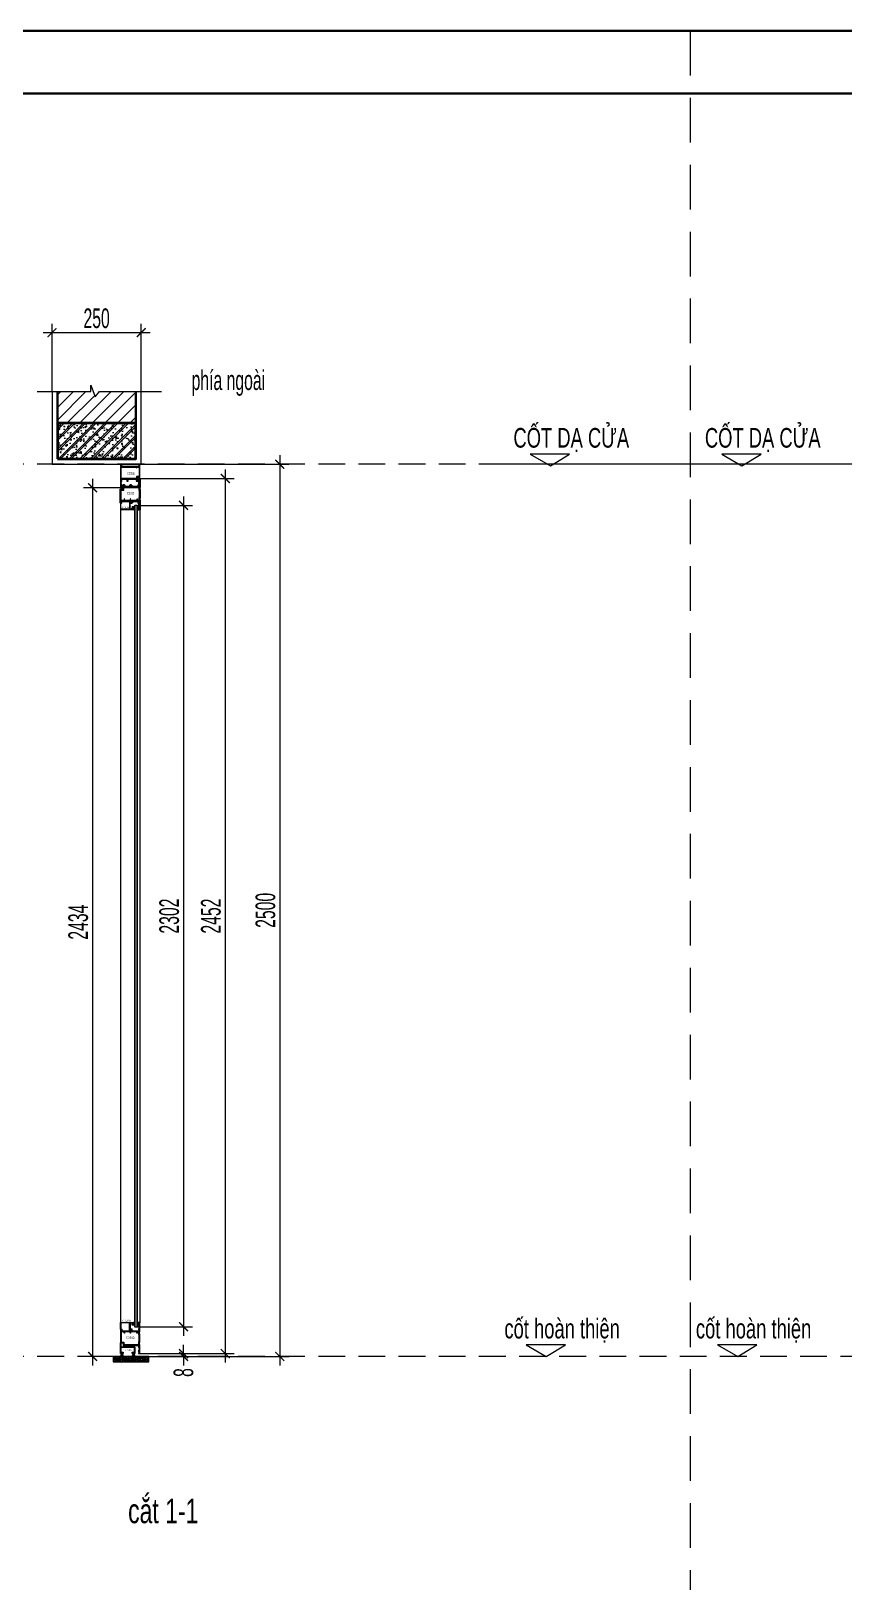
# Model space of a CAD drawing. Header units: millimetres. Extents: x 1336014 to 2939047, y -333549 to -60566.
# Drawn here: x 1417500 to 1419777, y -216459 to -212116 of the extents above; entities that cross this region are included whole.
import ezdxf

# ---------------------------------------------------------------- set-up
doc = ezdxf.new("R2010")
doc.units = ezdxf.units.MM
doc.header["$MEASUREMENT"] = 0
doc.linetypes.add('$1$HIDDEN', pattern=[0.375, 0.25, -0.125])
doc.linetypes.add('DASHDOT', pattern=[1, 0.5, -0.25, 0, -0.25])
for name, color, linetype, lineweight in [('.A-net Truc', 79, 'DASHDOT', 15), ('05.Text', 253, 'Continuous', 18), ('06.betong', 2, 'Continuous', 35), ('08.Dim', 156, 'Continuous', 15), ('09.Hatch', 250, 'Continuous', 5), ('10.Text', 254, 'Continuous', 18), ('11.Khung bo', 32, 'Continuous', 50), ('12.Khung', 36, 'Continuous', 25), ('AUDIT_I_160217234026-0', 7, 'Continuous', 5), ('KT KHUNG BAO', 96, 'Continuous', 9), ('Kí hiệu mã số', 241, 'Continuous', 9), ('kính', 54, 'Continuous', 9), ('nep', 9, 'Continuous', 15), ('Net Nhôm', 4, 'Continuous', 30), ('Nhôm', 4, 'Continuous', 20), ('Nẹp nhôm', 6, 'Continuous', 9), ('Ron', 15, 'Continuous', 9), ('silicon', 211, 'Continuous', 9), ('Tường gạch', 46, 'Continuous', 9), ('wall', 4, 'Continuous', 9), ('Đường gióng', 251, 'Continuous', 9)]:
    doc.layers.add(name, color=color, linetype=linetype, lineweight=lineweight)
doc.layers.add('Tpl_Bound', color=1, linetype='Continuous', plot=False)
doc.styles.add('(Mark cn big5)', font='', dxfattribs={"height": 9})
doc.styles.add('TEXT-DIM', font='', dxfattribs={"width": 0.8})
doc.styles.add('TT5_Text Dim', font='hoatbif.shx', dxfattribs={"width": 0.6})
doc.styles.get('(Mark cn big5)').set_extended_font_data('经典宋体繁')
doc.styles.get('TEXT-DIM').set_extended_font_data('VnTimes')
doc.dimstyles.new('TT5_Dim 1-25', dxfattribs={"dimscale": 25, "dimtxt": 2.2, "dimasz": 1, "dimexe": 1, "dimexo": 0, "dimgap": 0.5, "dimtad": 1, "dimdec": 0, "dimzin": 0, "dimdsep": 46, "dimtxsty": 'TT5_Text Dim', "dimblk": 'ARCHTICK', "dimcen": 0, "dimdle": 1, "dimclrd": 256, "dimclre": 256, "dimclrt": 1, "dimadec": 0, "dimazin": 0, "dimtfac": 0.015, "dimtdec": 0, "dimtix": 1, "dimtmove": 2, "dimatfit": 3, "dimldrblk": 'DOT', "dimfxl": 1, "dimtolj": 1, "dimtzin": 0, "dimlwd": -1, "dimlwe": -1, "dimarcsym": 1})

# ---------------------------------------------------------------- blocks, each defined once
blk = doc.blocks.new('100')
at = {"layer": '11.Khung bo', "const_width": 26.7}
blk.add_lwpolyline([(1860913, -945240), (1860913, -916940), (1896063, -916940), (1896063, -945240)], close=True, dxfattribs=at)
blk.add_lwpolyline([(1860913, -945240), (1860913, -916940), (1896063, -916940), (1896063, -945240)], close=True, dxfattribs=at)
blk.add_lwpolyline([(1860913, -945240), (1860913, -916940), (1896063, -916940), (1896063, -945240)], close=True, dxfattribs=at)
at = {"layer": '12.Khung'}
blk.add_lwpolyline([(1901579, -945940), (1901579, -916240), (1859580, -916240), (1859580, -945940)], close=True, dxfattribs=at)
blk.add_lwpolyline([(1901579, -945940), (1901579, -916240), (1859580, -916240), (1859580, -945940)], close=True, dxfattribs=at)
blk.add_lwpolyline([(1901579, -945940), (1901579, -916240), (1859580, -916240), (1859580, -945940)], close=True, dxfattribs=at)
blk = doc.blocks.new('ron kính cửa xếp trượt')
at = {"layer": 'Ron'}
for points in [[(2, 4.4), (2.1, 3.8, -0.481466), (1.6, 3.2), (-2.9, 3.2, 0.414214), (-3.4, 2.7), (-3.4, 2.4, 0.414214), (-3.2, 2.2), (-1.4, 2.2, -0.414214), (-1.2, 2), (-1.2, 1.2, -0.414214), (-1.4, 1), (-1.5, 1, 0.601413), (-1.7, 0.7), (-1.3, 0.1, 0.248897), (-1.1, 0), (1.1, 0, 0.248897), (1.3, 0.1), (1.7, 0.7, 0.601413), (1.5, 1), (1.4, 1, -0.414214), (1.2, 1.2), (1.2, 2, -0.414214), (1.4, 2.2), (3.4, 2.2, 0.527023), (3.6, 2.5), (3, 4.9, 0.31109), (1.7, 5.9), (-2.5, 6, 0.981926), (-2.6, 5), (1.5, 4.8, -0.335845)], [(-0.4, 2.1, 0.414213), (-0.6, 1.9), (-0.6, 1, 0.414214), (-0.4, 0.8), (0.4, 0.8, 0.414214), (0.6, 1), (0.6, 1.9, 0.414215), (0.4, 2.1)]]:
    blk.add_lwpolyline(points, format="xyb", close=True, dxfattribs=at)
blk = doc.blocks.new('_ARCHTICK')
at = {"const_width": 0.15}
blk.add_lwpolyline([(-0.5, -0.5), (0.5, 0.5)], dxfattribs=at)
blk = doc.blocks.new('*D1899')
at = {"layer": '08.Dim', "transparency": 16777216}
for p, q in [((1417802.3, -213329.3), (1418221.5, -213329.3)), ((1418196.5, -213304.3), (1418196.5, -215854.5)), ((1417818.5, -215829.5), (1418221.5, -215829.5))]:
    blk.add_line(p, q, dxfattribs=at)
at = {"layer": 'Defpoints', "color": 0, "transparency": 16777216}
for p in [(1417802.3, -213329.3), (1417818.5, -215829.5), (1418196.5, -215829.5)]:
    blk.add_point(p, dxfattribs=at)
at = {"layer": '08.Dim', "transparency": 16777216, "xscale": 25, "yscale": 25, "zscale": 25}
for p, rotation in [((1418196.5, -213329.3), 90), ((1418196.5, -215829.5), 270)]:
    blk.add_blockref('_ARCHTICK', p, dxfattribs=dict(at, rotation=rotation))
at = {"layer": '08.Dim', "color": 1, "transparency": 16777216, "insert": (1418156.5, -214579.4), "char_height": 55, "attachment_point": 5, "rotation": 90, "style": 'TT5_Text Dim'}
blk.add_mtext('\\A1;2500', dxfattribs=at)
blk = doc.blocks.new('_DOT')
blk.add_line((-0.5, 0), (-1, 0))
at = {"const_width": 0.5}
blk.add_lwpolyline([(-0.25, 0, 1), (0.25, 0, 1)], format="xyb", close=True, dxfattribs=at)
blk = doc.blocks.new('*D1912')
at = {"layer": '08.Dim', "transparency": 16777216}
for p, q in [((1417802.5, -213369.5), (1418068.8, -213369.5)), ((1418043.8, -213344.5), (1418043.8, -215846.5)), ((1417804.3, -215821.5), (1418068.8, -215821.5))]:
    blk.add_line(p, q, dxfattribs=at)
at = {"layer": 'Defpoints', "color": 0, "transparency": 16777216}
for p in [(1417802.5, -213369.5), (1417804.3, -215821.5), (1418043.8, -215821.5)]:
    blk.add_point(p, dxfattribs=at)
at = {"layer": '08.Dim', "transparency": 16777216, "xscale": 25, "yscale": 25, "zscale": 25}
for p, rotation in [((1418043.8, -213369.5), 90), ((1418043.8, -215821.5), 270)]:
    blk.add_blockref('_ARCHTICK', p, dxfattribs=dict(at, rotation=rotation))
at = {"layer": '08.Dim', "color": 1, "transparency": 16777216, "insert": (1418003.8, -214595.5), "char_height": 55, "attachment_point": 5, "rotation": 90, "style": 'TT5_Text Dim'}
blk.add_mtext('\\A1;2452', dxfattribs=at)
blk = doc.blocks.new('*D1900')
at = {"layer": '08.Dim', "transparency": 16777216}
for p, q in [((1417926.9, -215821.5), (1417926.9, -215796.5)), ((1417804.3, -215821.5), (1417951.9, -215821.5)), ((1417805.9, -215829.5), (1417951.9, -215829.5)), ((1417926.9, -215829.5), (1417926.9, -215821.5)), ((1417926.9, -215829.5), (1417926.9, -215854.5))]:
    blk.add_line(p, q, dxfattribs=at)
at = {"layer": 'Defpoints', "color": 0, "transparency": 16777216}
for p in [(1417804.3, -215821.5), (1417805.9, -215829.5), (1417926.9, -215821.5)]:
    blk.add_point(p, dxfattribs=at)
at = {"layer": '08.Dim', "transparency": 16777216, "xscale": 25, "yscale": 25, "zscale": 25}
for p, rotation in [((1417926.9, -215821.5), 270), ((1417926.9, -215829.5), 90)]:
    blk.add_blockref('_ARCHTICK', p, dxfattribs=dict(at, rotation=rotation))
at = {"layer": '08.Dim', "color": 1, "transparency": 16777216, "insert": (1417926.9, -215874.5), "char_height": 55, "attachment_point": 5, "rotation": 90, "style": 'TT5_Text Dim'}
blk.add_mtext('\\A1;8', dxfattribs=at)
blk = doc.blocks.new('*D1901')
at = {"layer": '08.Dim', "transparency": 16777216}
for p, q in [((1417926.9, -213419.7), (1417926.9, -215771.3)), ((1417797, -213444.7), (1417951.9, -213444.7)), ((1417797, -215746.3), (1417951.9, -215746.3))]:
    blk.add_line(p, q, dxfattribs=at)
at = {"layer": 'Defpoints', "color": 0, "transparency": 16777216}
for p in [(1417797, -213444.7), (1417797, -215746.3), (1417926.9, -215746.3)]:
    blk.add_point(p, dxfattribs=at)
at = {"layer": '08.Dim', "transparency": 16777216, "xscale": 25, "yscale": 25, "zscale": 25}
for p, rotation in [((1417926.9, -213444.7), 90), ((1417926.9, -215746.3), 270)]:
    blk.add_blockref('_ARCHTICK', p, dxfattribs=dict(at, rotation=rotation))
at = {"layer": '08.Dim', "color": 1, "transparency": 16777216, "insert": (1417886.9, -214595.5), "char_height": 55, "attachment_point": 5, "rotation": 90, "style": 'TT5_Text Dim'}
blk.add_mtext('\\A1;2302', dxfattribs=at)
blk = doc.blocks.new('*D1914')
at = {"layer": '08.Dim', "transparency": 16777216}
for p, q in [((1417672, -213370.5), (1417672, -215854.5)), ((1417752.2, -213395.5), (1417647, -213395.5)), ((1417748.3, -215829.5), (1417647, -215829.5))]:
    blk.add_line(p, q, dxfattribs=at)
at = {"layer": 'Defpoints', "color": 0, "transparency": 16777216}
for p in [(1417752.2, -213395.5), (1417672, -215829.5), (1417748.3, -215829.5)]:
    blk.add_point(p, dxfattribs=at)
at = {"layer": '08.Dim', "transparency": 16777216, "xscale": 25, "yscale": 25, "zscale": 25}
for p, rotation in [((1417672, -213395.5), 90), ((1417672, -215829.5), 270)]:
    blk.add_blockref('_ARCHTICK', p, dxfattribs=dict(at, rotation=rotation))
at = {"layer": '08.Dim', "color": 1, "transparency": 16777216, "insert": (1417632, -214612.5), "char_height": 55, "attachment_point": 5, "rotation": 90, "style": 'TT5_Text Dim'}
blk.add_mtext('\\A1;2434', dxfattribs=at)
blk = doc.blocks.new('Lông nheo')
at = {"layer": 'Ron'}
blk.add_lwpolyline([(-2.7, 0), (-2.7, -1.2), (2.7, -1.2), (2.7, 0)], close=True, dxfattribs=at)
for points in [[(-1.2, -1.2), (-3.4, -9.9)], [(-1, -1.2), (-2.9, -9.9)], [(-0.8, -1.2), (-2.3, -9.9)], [(-0.6, -1.2), (-1.7, -9.9)], [(-0.4, -1.2), (-1.1, -9.9)], [(-0.3, -1.2), (-0.6, -9.9)], [(-0.1, -1.2), (-0.3, -9.9)], [(0.1, -1.2), (0.3, -9.9)], [(0.3, -1.2), (0.6, -9.9)], [(0.4, -1.2), (1.1, -9.9)], [(0.6, -1.2), (1.7, -9.9)], [(0.8, -1.2), (2.3, -9.9)], [(1, -1.2), (2.9, -9.9)], [(1.2, -1.2), (3.4, -9.9)]]:
    blk.add_lwpolyline(points, dxfattribs=at)
blk = doc.blocks.new('*D1907')
at = {"layer": '08.Dim', "transparency": 16777216}
for p, q in [((1417558.4, -213125.7), (1417558.4, -212935.7)), ((1417808.4, -213125.7), (1417808.4, -212935.7)), ((1417533.4, -212960.7), (1417833.4, -212960.7))]:
    blk.add_line(p, q, dxfattribs=at)
at = {"layer": 'Defpoints', "color": 0, "transparency": 16777216}
for p in [(1417808.4, -212960.7), (1417558.4, -213125.7), (1417808.4, -213125.7)]:
    blk.add_point(p, dxfattribs=at)
at = {"layer": '08.Dim', "transparency": 16777216, "xscale": 25, "yscale": 25, "zscale": 25, "rotation": 180}
blk.add_blockref('_ARCHTICK', (1417558.4, -212960.7), dxfattribs=at)
at = {"layer": '08.Dim', "transparency": 16777216, "xscale": 25, "yscale": 25, "zscale": 25}
blk.add_blockref('_ARCHTICK', (1417808.4, -212960.7), dxfattribs=at)
at = {"layer": '08.Dim', "color": 1, "transparency": 16777216, "insert": (1417683.4, -212920.7), "char_height": 55, "attachment_point": 5, "style": 'TT5_Text Dim'}
blk.add_mtext('\\A1;250', dxfattribs=at)

msp = doc.modelspace()

# ---------------------------------------------------------------- hatches: boundary and pattern name
at = {"layer": '09.Hatch', "ltscale": 0.5}
h = msp.add_hatch(dxfattribs=at)
h.set_pattern_fill('ANSI31', color=256, scale=200, angle=90, style=0)
h.set_pattern_definition([(225, (1418373.12, -207562.403), (-17.67767, 17.67767), [])])
h.paths.add_polyline_path([(1417573.4, -213214.5), (1417573.4, -213125.7), (1417667, -213125.7), (1417667, -213107.9), (1417679.3, -213140.1), (1417691.2, -213125.7), (1417793.4, -213125.7), (1417793.4, -213214.5)])
at = {"layer": '09.Hatch'}
h = msp.add_hatch(dxfattribs=at)
h.set_pattern_fill('BTONG1', color=256, scale=5, double=1, pattern_type=2)
h.set_pattern_definition([(50, (1206949.706, -98994.46), (35.863009, -3.1376067), [3.75, -41.25]), (355, (1206949.706, -98994.46), (-6.9375667, 37.6096067), [3, -33]), (100.4514, (1206952.694, -98994.72), (28.925469, 34.471977), [3.1870095, -35.0571056]), (46.1842, (1206949.706, -98984.46), (53.3620524, -8.275951), [5.625, -61.875]), (96.6356, (1206954.153, -98985.15), (46.733135, 48.705894), [4.780514, -52.58565]), (351.1842, (1206949.706, -98984.46), (46.733097, 48.70593), [4.5, -49.5]), (21, (1206954.706, -98986.96), (29.8453526, -20.1309445), [3.75, -41.25]), (326, (1206954.706, -98986.96), (12.1657666, 36.257502), [3, -33]), (71.4514, (1206957.193, -98988.637), (42.0111314, 16.126525), [3.1870095, -35.0571056]), (37.5, (1206949.706, -98994.46), (0.6079928, 16.6446927), [0, -32.6, 0, -33.5, 0, -33.125]), (7.5, (1206949.706, -98994.46), (13.1534769, 19.7205856), [0, -19.1, 0, -31.85, 0, -12.625]), (327.5, (1206938.556, -98994.46), (26.6911218, -1.1277436), [0, -12.5, 0, -39, 0, -51.75]), (317.5, (1206933.556, -98994.46), (29.1593085, 5.0052491), [0, -16.25, 0, -25.9, 0, -36.75]), (45, (1206949.706, -98994.46), (-15.0260191, 15.0260191), []), (45, (1206949.706, -98988.334), (-15.0260191, 15.0260191), [])])
h.paths.add_polyline_path([(1417573.4, -213314.5), (1417793.4, -213314.5), (1417793.4, -213214.5), (1417573.4, -213214.5)])
at = {"layer": 'KT KHUNG BAO'}
h = msp.add_hatch(color=256, dxfattribs=at)
h.paths.add_polyline_path([(1417798, -213458.9, -0.215177), (1417802, -213456.5), (1417800.8, -213456.5, -0.414214), (1417800.3, -213456), (1417800.3, -213454.6, -0.339454), (1417800.7, -213454.1), (1417801, -213454, -0.493145), (1417801.3, -213454.2), (1417801.3, -213454.8, 0.414214), (1417801.8, -213455.3), (1417803.1, -213455.3, 0.414214), (1417803.6, -213454.8), (1417803.6, -213450.2, 0.414214), (1417803.1, -213449.7), (1417801.8, -213449.7, 0.414214), (1417801.3, -213450.2), (1417801.3, -213450.8, -0.493145), (1417801, -213451), (1417800.7, -213450.9, -0.339454), (1417800.3, -213450.4), (1417800.3, -213449.7, 0.47145), (1417798, -213448.5)])
h.paths.add_polyline_path([(1417786.9, -213451.1), (1417786.5, -213451.2, -0.493145), (1417786.3, -213451), (1417786.3, -213450.4, 0.414214), (1417785.8, -213449.9), (1417784.5, -213449.9, 0.414214), (1417784, -213450.4), (1417784, -213455, 0.414214), (1417784.5, -213455.5), (1417785.8, -213455.5, 0.414214), (1417786.3, -213455), (1417786.3, -213454.4, -0.493145), (1417786.5, -213454.2), (1417786.9, -213454.3, -0.339454), (1417787.3, -213454.8), (1417787.3, -213456, -0.414214), (1417786.8, -213456.5), (1417785.6, -213456.5, -0.215219), (1417789.6, -213458.9), (1417789.6, -213448.5, 0.47145), (1417787.3, -213449.7), (1417787.3, -213450.6, -0.339454)])
h = msp.add_hatch(color=256, dxfattribs=at)
h.paths.add_polyline_path([(1417786.9, -215736.7), (1417786.5, -215736.8, -0.493145), (1417786.3, -215736.6), (1417786.3, -215736, 0.414214), (1417785.8, -215735.5), (1417784.5, -215735.5, 0.414214), (1417784, -215736), (1417784, -215740.6, 0.414214), (1417784.5, -215741.1), (1417785.8, -215741.1, 0.414214), (1417786.3, -215740.6), (1417786.3, -215740, -0.493145), (1417786.5, -215739.8), (1417786.9, -215739.9, -0.339454), (1417787.3, -215740.4), (1417787.3, -215741.3, 0.471551), (1417789.6, -215742.5), (1417789.6, -215732.1, -0.21526), (1417785.6, -215734.5), (1417786.8, -215734.5, -0.414214), (1417787.3, -215735), (1417787.3, -215736.2, -0.339454)])
h.paths.add_polyline_path([(1417800.3, -215736.4), (1417800.3, -215735, -0.414214), (1417800.8, -215734.5), (1417802, -215734.5, -0.215136), (1417798, -215732.1), (1417798, -215742.5, 0.471349), (1417800.3, -215741.3), (1417800.3, -215740.6, -0.339454), (1417800.7, -215740.1), (1417801, -215740, -0.493145), (1417801.3, -215740.2), (1417801.3, -215740.8, 0.414214), (1417801.8, -215741.3), (1417803.1, -215741.3, 0.414214), (1417803.6, -215740.8), (1417803.6, -215736.2, 0.414214), (1417803.1, -215735.7), (1417801.8, -215735.7, 0.414214), (1417801.3, -215736.2), (1417801.3, -215736.8, -0.493145), (1417801, -215737), (1417800.7, -215736.9, -0.339454)])
at = {"layer": 'Tường gạch'}
h = msp.add_hatch(dxfattribs=at)
h.set_pattern_fill('ANSI31', color=256, scale=33, style=0)
h.set_pattern_definition([(45, (1411411.029, -225318.841), (-2.9168155, 2.9168155), [])])
h.paths.add_polyline_path([(1417767.2, -215829.5), (1417730, -215829.5), (1417730, -215844.5), (1417829.2, -215844.5), (1417829.2, -215829.5)])
h = msp.add_hatch(dxfattribs=at)
h.set_pattern_fill('AR-CONC', color=256, style=0)
h.set_pattern_definition([(50, (1411411.029, -225318.841), (7.1726018, -0.6275213), [0.75, -8.25]), (355, (1411411.029, -225318.841), (-1.3875133, 7.5219213), [0.6, -6.6]), (100.4514, (1411411.6266, -225318.893), (5.785094, 6.8943954), [0.637402, -7.011421]), (46.1842, (1411411.029, -225316.841), (10.6724105, -1.65519), [1.125, -12.375]), (96.6356, (1411411.918, -225316.979), (9.346627, 9.741179), [0.956103, -10.51713]), (351.1842, (1411411.029, -225316.841), (9.346619, 9.741186), [0.9, -9.9]), (21, (1411412.029, -225317.341), (5.9690705, -4.026189), [0.75, -8.25]), (326, (1411412.029, -225317.341), (2.4331533, 7.2515005), [0.6, -6.6]), (71.4514, (1411412.526, -225317.6764), (8.4022263, 3.225305), [0.637402, -7.011421]), (37.5, (1411411.029, -225318.841), (0.12159855, 3.32893854), [0, -6.52, 0, -6.7, 0, -6.625]), (7.5, (1411411.029, -225318.841), (2.6306954, 3.9441171), [0, -3.82, 0, -6.37, 0, -2.525]), (327.5, (1411408.799, -225318.841), (5.33822436, -0.2255487), [0, -2.5, 0, -7.8, 0, -10.35]), (317.5, (1411407.799, -225318.841), (5.8318617, 1.0010498), [0, -3.25, 0, -5.18, 0, -7.35])])
h.paths.add_polyline_path([(1417767.2, -215829.5), (1417730, -215829.5), (1417730, -215844.5), (1417829.2, -215844.5), (1417829.2, -215829.5)])

# ---------------------------------------------------------------- linework, layer by layer
at = {"layer": '.A-net Truc', "linetype": '$1$HIDDEN', "ltscale": 300}
for p, q in [((1423217.1, -213329.5), (1414538.5, -213329.5)), ((1423611.7, -213329.5), (1418766.8, -213329.5)), ((1423217.1, -215829.5), (1414538.5, -215829.5))]:
    msp.add_line(p, q, dxfattribs=at)
at = {"layer": '05.Text', "color": 6, "linetype": '$1$HIDDEN', "ltscale": 500}
msp.add_lwpolyline([(1419346.3, -212115.5), (1419346.3, -219365.4)], dxfattribs=at)
at = {"layer": '05.Text'}
for points in [[(1418954.6, -213333.5), (1419008.4, -213301), (1418898.3, -213301)], [(1419491, -213333.5), (1419544.8, -213301), (1419434.7, -213301)]]:
    msp.add_lwpolyline(points, close=True, dxfattribs=at)
at = {"layer": '06.betong'}
msp.add_lwpolyline([(1417573.4, -213314.5), (1417793.4, -213314.5), (1417793.4, -213214.5), (1417573.4, -213214.5)], close=True, dxfattribs=at)
at = {"layer": 'AUDIT_I_160217234026-0'}
for points in [[(1418943.1, -215829.5), (1418996.9, -215797), (1418886.8, -215797)], [(1419479.5, -215829.5), (1419533.3, -215797), (1419423.2, -215797)]]:
    msp.add_lwpolyline(points, close=True, dxfattribs=at)
at = {"layer": 'kính'}
for points in [[(1417798, -213465.9), (1417798, -213445.7), (1417797, -213444.7), (1417790.6, -213444.7), (1417789.6, -213445.7), (1417789.6, -213465.9), (1417789.6, -215745.3), (1417790.6, -215746.3), (1417797, -215746.3), (1417798, -215745.3)], [(1417790.6, -213444.7), (1417790.6, -215746.3), (1417797, -215746.3), (1417797, -213444.7)]]:
    msp.add_lwpolyline(points, close=True, dxfattribs=at)
at = {"layer": 'nep', "ltscale": 0.5}
msp.add_lwpolyline([(1417517, -213125.7), (1417667, -213125.7), (1417667, -213107.9), (1417679.3, -213140.1), (1417691.2, -213125.7), (1417865.3, -213125.7)], dxfattribs=at)
at = {"layer": 'nep'}
msp.add_lwpolyline([(1417558.4, -213125.7), (1417558.4, -213329.5), (1417808.4, -213329.5), (1417808.4, -213125.7)], dxfattribs=at)
at = {"layer": 'Net Nhôm'}
msp.add_lwpolyline([(1417800.3, -213456), (1417800.3, -213454.6, -0.339454), (1417800.7, -213454.1), (1417801, -213454, -0.493145), (1417801.3, -213454.2), (1417801.3, -213454.8, 0.414214), (1417801.8, -213455.3), (1417803.1, -213455.3, 0.414214), (1417803.6, -213454.8), (1417803.6, -213450.2, 0.414214), (1417803.1, -213449.7), (1417801.8, -213449.7, 0.414214), (1417801.3, -213450.2), (1417801.3, -213450.8, -0.493145), (1417801, -213451), (1417800.7, -213450.9, -0.339454), (1417800.3, -213450.4), (1417800.3, -213449, -0.414214), (1417800.8, -213448.5), (1417800.8, -213447.5, -0.414214), (1417801.3, -213447), (1417801.3, -213447, -0.414214), (1417801.8, -213447.5), (1417801.8, -213448, 0.414214), (1417802.3, -213448.5), (1417802.5, -213448.5, 0.414214), (1417803, -213448), (1417803, -213438, 0.414214), (1417802.5, -213437.5), (1417802.3, -213437.5, 0.414214), (1417801.8, -213438), (1417801.8, -213438.5, -0.414214), (1417801.3, -213439), (1417801.3, -213439, -0.414214), (1417800.8, -213438.5), (1417800.8, -213436.8, -0.414214), (1417801.3, -213436.3), (1417802.5, -213436.3, 0.414214), (1417803, -213435.8), (1417803, -213433.2, 0.414214), (1417802.5, -213432.7), (1417783.4, -213432.7, 0.414214), (1417782.9, -213433.2), (1417782.9, -213437.2, -0.414214), (1417782.4, -213437.7), (1417779.6, -213437.7, -0.339454), (1417779.1, -213437.3), (1417778.9, -213436.7, -0.493145), (1417779.4, -213436), (1417781, -213436, 0.414214), (1417781.5, -213435.5), (1417781.5, -213433.2, 0.414214), (1417781, -213432.7), (1417751.9, -213432.7, 0.414214), (1417751.4, -213433.2), (1417751.4, -213436.2, 0.414214), (1417751.9, -213436.7), (1417752.3, -213436.7, -0.493145), (1417752.6, -213437.1), (1417752.5, -213437.3, -0.339454), (1417752, -213437.7), (1417750.3, -213437.7, -0.414214), (1417750, -213437.4), (1417750, -213400, -0.414214), (1417750.5, -213399.5, -0.414214), (1417751, -213400), (1417757.5, -213400, 0.414214), (1417758, -213399.5), (1417758, -213388.7, -0.414214), (1417758.5, -213388.2), (1417761.4, -213388.2, -0.414214), (1417761.9, -213388.7), (1417761.9, -213389.2, -0.414214), (1417761.4, -213389.7), (1417759.9, -213389.7, 0.414214), (1417759.4, -213390.2), (1417759.4, -213392.2, 0.414214), (1417759.9, -213392.7), (1417778.9, -213392.7, 0.414214), (1417779.4, -213392.2), (1417779.4, -213390.2, 0.414214), (1417778.9, -213389.7), (1417777.4, -213389.7, -0.414214), (1417776.9, -213389.2), (1417776.9, -213388.7, -0.414214), (1417777.4, -213388.2), (1417780.3, -213388.2, -0.414214), (1417780.8, -213388.7), (1417780.8, -213392.2, 0.414214), (1417781.3, -213392.7), (1417802.5, -213392.7, 0.414214), (1417803, -213392.2), (1417803, -213390.2, 0.414214), (1417802.5, -213389.7), (1417801.3, -213389.7, -0.414214), (1417800.8, -213389.2), (1417800.8, -213387.5, -0.414214), (1417801.3, -213387), (1417801.3, -213387, -0.414214), (1417801.8, -213387.5), (1417801.8, -213388, 0.414214), (1417802.3, -213388.5), (1417802.5, -213388.5, 0.414214), (1417803, -213388), (1417803, -213378, 0.414214), (1417802.5, -213377.5), (1417802.3, -213377.5, 0.414214), (1417801.8, -213378), (1417801.8, -213378.5, -0.414214), (1417801.3, -213379), (1417801.3, -213379, -0.414214), (1417800.8, -213378.5), (1417800.8, -213377.5, -0.414214), (1417800.3, -213377), (1417800.3, -213375.6, -0.339454), (1417800.7, -213375.1), (1417801, -213375, -0.493145), (1417801.3, -213375.2), (1417801.3, -213375.8, 0.414214), (1417801.8, -213376.3), (1417803.1, -213376.3, 0.414214), (1417803.6, -213375.8), (1417803.6, -213371.2, 0.414214), (1417803.1, -213370.7), (1417801.8, -213370.7, 0.414214), (1417801.3, -213371.2), (1417801.3, -213371.8, -0.493145), (1417801, -213372), (1417800.7, -213371.9, -0.339454), (1417800.3, -213371.4), (1417800.3, -213370, -0.414214), (1417800.8, -213369.5), (1417804.3, -213369.5, -0.414214), (1417804.8, -213370), (1417804.8, -213394.2, -0.414214), (1417804.3, -213394.7), (1417803.8, -213394.7, 0.414214), (1417803.3, -213395.2), (1417803.3, -213400.2, 0.414214), (1417803.8, -213400.7), (1417804.3, -213400.7, -0.414214), (1417804.8, -213401.2), (1417804.8, -213424.2, -0.414214), (1417804.3, -213424.7), (1417803.8, -213424.7, 0.414214), (1417803.3, -213425.2), (1417803.3, -213430.2, 0.414214), (1417803.8, -213430.7), (1417804.3, -213430.7, -0.414214), (1417804.8, -213431.2), (1417804.8, -213456.2, -0.414214), (1417804.5, -213456.5), (1417800.8, -213456.5, -0.414214)], format="xyb", close=True, dxfattribs=at)
at = {"layer": 'Nhôm'}
for points in [[(1417768.3, -213376.7), (1417771, -213376.7, 0.339454), (1417771.5, -213376.3), (1417771.7, -213375.7, 0.493145), (1417771.2, -213375), (1417769.7, -213375, -0.414214), (1417769.2, -213374.5), (1417769.2, -213372.2, -0.414214), (1417769.7, -213371.7), (1417794.9, -213371.7, -0.414214), (1417795.4, -213372.2), (1417795.4, -213374.8, -0.414214), (1417794.9, -213375.3), (1417794.5, -213375.3, 0.493145), (1417794.2, -213375.7), (1417794.4, -213376.3, 0.339454), (1417794.9, -213376.7), (1417796.3, -213376.7, 0.414214), (1417796.8, -213376.2), (1417796.8, -213366, -0.414214), (1417797.3, -213365.5), (1417804.3, -213365.5, 0.414214), (1417804.8, -213365), (1417804.8, -213330, 0.414214), (1417804.3, -213329.5), (1417800.3, -213329.5, 0.57735), (1417799.9, -213330.2), (1417800.1, -213330.6, 0.267949), (1417800.5, -213330.9), (1417802.7, -213330.9, -0.414214), (1417803.2, -213331.4), (1417803.2, -213335.2, -0.414214), (1417802.7, -213335.7), (1417752.1, -213335.7, -0.414214), (1417751.6, -213335.2), (1417751.6, -213331.4, -0.414214), (1417752.1, -213330.9), (1417754.3, -213330.9, 0.267949), (1417754.7, -213330.6), (1417754.9, -213330.2, 0.57735), (1417754.5, -213329.5), (1417750.5, -213329.5, 0.414214), (1417750, -213330), (1417750, -213395, 0.414214), (1417750.5, -213395.5), (1417754, -213395.5, 0.414214), (1417754.5, -213395), (1417754.5, -213393.6, 0.339454), (1417754.1, -213393.1), (1417753.7, -213393, 0.493145), (1417753.5, -213393.2), (1417753.5, -213393.8, -0.414214), (1417753, -213394.3), (1417751.7, -213394.3, -0.414214), (1417751.2, -213393.8), (1417751.2, -213389.2, -0.414214), (1417751.7, -213388.7), (1417753, -213388.7, -0.414214), (1417753.5, -213389.2), (1417753.5, -213389.8, 0.493145), (1417753.7, -213390), (1417754.1, -213389.9, 0.339454), (1417754.5, -213389.4), (1417754.5, -213387.9, 0.414214), (1417754.1, -213387.5), (1417754, -213387.5), (1417754, -213386.5, 0.414214), (1417753.5, -213386), (1417753.5, -213386, 0.414214), (1417753, -213386.5), (1417753, -213387, -0.414214), (1417752.5, -213387.5), (1417752.3, -213387.5, -0.414214), (1417751.8, -213387), (1417751.8, -213377, -0.414214), (1417752.3, -213376.5), (1417752.5, -213376.5, -0.414214), (1417753, -213377), (1417753, -213377.5, 0.414214), (1417753.5, -213378), (1417753.5, -213378, 0.414214), (1417754, -213377.5), (1417754, -213375.8, 0.414214), (1417753.5, -213375.3), (1417752.5, -213375.3, -0.414214), (1417752, -213374.8), (1417752, -213372.2, -0.414214), (1417752.5, -213371.7), (1417767.3, -213371.7, -0.414214), (1417767.8, -213372.2), (1417767.8, -213376.2, 0.414214)], [(1417752, -213369.2), (1417752, -213338.2, -0.414214), (1417752.5, -213337.7), (1417794.3, -213337.7, -0.414214), (1417794.8, -213338.2), (1417794.8, -213339.2, 0.414214), (1417795.3, -213339.7), (1417795.8, -213339.7, 0.414214), (1417796.3, -213339.2), (1417796.3, -213338.2, -0.414214), (1417796.8, -213337.7), (1417802.3, -213337.7, -0.414214), (1417802.8, -213338.2), (1417802.8, -213363, -0.414214), (1417802.3, -213363.5), (1417795.3, -213363.5, 0.414214), (1417794.8, -213364), (1417794.8, -213369.2, -0.414214), (1417794.3, -213369.7), (1417752.5, -213369.7, -0.414214)], [(1417801.3, -213402.3, 0.414214), (1417801.8, -213402.8), (1417802.3, -213402.8, -0.414214), (1417802.8, -213403.3), (1417802.8, -213422.3, -0.414214), (1417802.3, -213422.8), (1417801.8, -213422.8, 0.414214), (1417801.3, -213423.3), (1417801.3, -213430.3, -0.414214), (1417800.8, -213430.8), (1417798.4, -213430.8, -0.414214), (1417797.9, -213430.3), (1417797.9, -213427.3, 0.414214), (1417797.4, -213426.8), (1417796.9, -213426.8, 0.414214), (1417796.4, -213427.3), (1417796.4, -213430.3, -0.414214), (1417795.9, -213430.8), (1417778.9, -213430.8, -0.414214), (1417778.4, -213430.3), (1417778.4, -213427.3, 0.414214), (1417777.9, -213426.8), (1417777.4, -213426.8, 0.414214), (1417776.9, -213427.3), (1417776.9, -213430.3, -0.414214), (1417776.4, -213430.8), (1417762.4, -213430.8, -0.414214), (1417761.9, -213430.3), (1417761.9, -213427.3, 0.414214), (1417761.4, -213426.8), (1417760.9, -213426.8, 0.414214), (1417760.4, -213427.3), (1417760.4, -213430.3, -0.414214), (1417759.9, -213430.8), (1417752.5, -213430.8, -0.414214), (1417752, -213430.3), (1417752, -213402.6, -0.414214), (1417752.5, -213402.1), (1417758.5, -213402.1, 0.414214), (1417760, -213400.6), (1417760, -213395.3, -0.414214), (1417760.5, -213394.8), (1417800.8, -213394.8, -0.414214), (1417801.3, -213395.3)], [(1417800.3, -215735), (1417800.3, -215736.4, 0.339454), (1417800.7, -215736.9), (1417801, -215737, 0.493145), (1417801.3, -215736.8), (1417801.3, -215736.2, -0.414214), (1417801.8, -215735.7), (1417803.1, -215735.7, -0.414214), (1417803.6, -215736.2), (1417803.6, -215740.8, -0.414214), (1417803.1, -215741.3), (1417801.8, -215741.3, -0.414214), (1417801.3, -215740.8), (1417801.3, -215740.2, 0.493145), (1417801, -215740), (1417800.7, -215740.1, 0.339454), (1417800.3, -215740.6), (1417800.3, -215742, 0.414214), (1417800.8, -215742.5), (1417800.8, -215743.5, 0.414214), (1417801.3, -215744), (1417801.3, -215744, 0.414214), (1417801.8, -215743.5), (1417801.8, -215743, -0.414214), (1417802.3, -215742.5), (1417802.5, -215742.5, -0.414214), (1417803, -215743), (1417803, -215753, -0.414214), (1417802.5, -215753.5), (1417802.3, -215753.5, -0.414214), (1417801.8, -215753), (1417801.8, -215752.5, 0.414214), (1417801.3, -215752), (1417801.3, -215752, 0.414214), (1417800.8, -215752.5), (1417800.8, -215754.2, 0.414214), (1417801.3, -215754.7), (1417802.5, -215754.7, -0.414214), (1417803, -215755.2), (1417803, -215757.8, -0.414214), (1417802.5, -215758.3), (1417783.4, -215758.3, -0.414214), (1417782.9, -215757.8), (1417782.9, -215753.8, 0.414214), (1417782.4, -215753.3), (1417779.6, -215753.3, 0.339454), (1417779.1, -215753.7), (1417778.9, -215754.3, 0.493145), (1417779.4, -215755), (1417781, -215755, -0.414214), (1417781.5, -215755.5), (1417781.5, -215757.8, -0.414214), (1417781, -215758.3), (1417751.9, -215758.3, -0.414214), (1417751.4, -215757.8), (1417751.4, -215754.8, -0.414214), (1417751.9, -215754.3), (1417752.3, -215754.3, 0.493145), (1417752.6, -215753.9), (1417752.5, -215753.7, 0.339454), (1417752, -215753.3), (1417750.3, -215753.3, 0.414214), (1417750, -215753.6), (1417750, -215791, 0.414214), (1417750.5, -215791.5, 0.414214), (1417751, -215791), (1417757.5, -215791, -0.414214), (1417758, -215791.5), (1417758, -215802.3, 0.414214), (1417758.5, -215802.8), (1417761.4, -215802.8, 0.414214), (1417761.9, -215802.3), (1417761.9, -215801.8, 0.414214), (1417761.4, -215801.3), (1417759.9, -215801.3, -0.414214), (1417759.4, -215800.8), (1417759.4, -215798.8, -0.414214), (1417759.9, -215798.3), (1417778.9, -215798.3, -0.414214), (1417779.4, -215798.8), (1417779.4, -215800.8, -0.414214), (1417778.9, -215801.3), (1417777.4, -215801.3, 0.414214), (1417776.9, -215801.8), (1417776.9, -215802.3, 0.414214), (1417777.4, -215802.8), (1417780.3, -215802.8, 0.414214), (1417780.8, -215802.3), (1417780.8, -215798.8, -0.414214), (1417781.3, -215798.3), (1417802.5, -215798.3, -0.414214), (1417803, -215798.8), (1417803, -215800.8, -0.414214), (1417802.5, -215801.3), (1417801.3, -215801.3, 0.414214), (1417800.8, -215801.8), (1417800.8, -215803.5, 0.414214), (1417801.3, -215804), (1417801.3, -215804, 0.414214), (1417801.8, -215803.5), (1417801.8, -215803, -0.414214), (1417802.3, -215802.5), (1417802.5, -215802.5, -0.414214), (1417803, -215803), (1417803, -215813, -0.414214), (1417802.5, -215813.5), (1417802.3, -215813.5, -0.414214), (1417801.8, -215813), (1417801.8, -215812.5, 0.414214), (1417801.3, -215812), (1417801.3, -215812, 0.414214), (1417800.8, -215812.5), (1417800.8, -215813.5, 0.414214), (1417800.3, -215814), (1417800.3, -215815.4, 0.339454), (1417800.7, -215815.9), (1417801, -215816, 0.493145), (1417801.3, -215815.8), (1417801.3, -215815.2, -0.414214), (1417801.8, -215814.7), (1417803.1, -215814.7, -0.414214), (1417803.6, -215815.2), (1417803.6, -215819.8, -0.414214), (1417803.1, -215820.3), (1417801.8, -215820.3, -0.414214), (1417801.3, -215819.8), (1417801.3, -215819.2, 0.493145), (1417801, -215819), (1417800.7, -215819.1, 0.339454), (1417800.3, -215819.6), (1417800.3, -215821, 0.414214), (1417800.8, -215821.5), (1417804.3, -215821.5, 0.414214), (1417804.8, -215821), (1417804.8, -215796.8, 0.414214), (1417804.3, -215796.3), (1417803.8, -215796.3, -0.414214), (1417803.3, -215795.8), (1417803.3, -215790.8, -0.414214), (1417803.8, -215790.3), (1417804.3, -215790.3, 0.414214), (1417804.8, -215789.8), (1417804.8, -215766.8, 0.414214), (1417804.3, -215766.3), (1417803.8, -215766.3, -0.414214), (1417803.3, -215765.8), (1417803.3, -215760.8, -0.414214), (1417803.8, -215760.3), (1417804.3, -215760.3, 0.414214), (1417804.8, -215759.8), (1417804.8, -215734.8, 0.414214), (1417804.5, -215734.5), (1417800.8, -215734.5, 0.414214)], [(1417801.3, -215788.8, -0.414214), (1417801.8, -215788.3), (1417802.3, -215788.3, 0.414214), (1417802.8, -215787.8), (1417802.8, -215768.8, 0.414214), (1417802.3, -215768.3), (1417801.8, -215768.3, -0.414214), (1417801.3, -215767.8), (1417801.3, -215760.8, 0.414214), (1417800.8, -215760.3), (1417798.4, -215760.3, 0.414214), (1417797.9, -215760.8), (1417797.9, -215763.8, -0.414214), (1417797.4, -215764.3), (1417796.9, -215764.3, -0.414214), (1417796.4, -215763.8), (1417796.4, -215760.8, 0.414214), (1417795.9, -215760.3), (1417778.9, -215760.3, 0.414214), (1417778.4, -215760.8), (1417778.4, -215763.8, -0.414214), (1417777.9, -215764.3), (1417777.4, -215764.3, -0.414214), (1417776.9, -215763.8), (1417776.9, -215760.8, 0.414214), (1417776.4, -215760.3), (1417762.4, -215760.3, 0.414214), (1417761.9, -215760.8), (1417761.9, -215763.8, -0.414214), (1417761.4, -215764.3), (1417760.9, -215764.3, -0.414214), (1417760.4, -215763.8), (1417760.4, -215760.8, 0.414214), (1417759.9, -215760.3), (1417752.5, -215760.3, 0.414214), (1417752, -215760.8), (1417752, -215788.5, 0.414214), (1417752.5, -215789), (1417758.5, -215789, -0.414214), (1417760, -215790.5), (1417760, -215795.8, 0.414214), (1417760.5, -215796.3), (1417800.8, -215796.3, 0.414214), (1417801.3, -215795.8)]]:
    msp.add_lwpolyline(points, format="xyb", close=True, dxfattribs=at)
at = {"layer": 'Nhôm', "color": 6}
for points in [[(1417751, -213439.2, -0.414214), (1417751.5, -213438.7), (1417752.2, -213438.7, 0.414214), (1417753.7, -213437.2), (1417753.7, -213434.8, 0.668179), (1417753.2, -213434.6), (1417752.4, -213435.3, 0.339454), (1417752.4, -213435.9), (1417752.7, -213436.5, -0.131652), (1417752.7, -213436.6), (1417752.7, -213437.2, -0.414214), (1417752.2, -213437.7), (1417750.5, -213437.7, 0.414214), (1417750, -213438.2), (1417750, -213456.2, 0.414214), (1417750.3, -213456.5), (1417786.8, -213456.5, 0.414214), (1417787.3, -213456), (1417787.3, -213454.8, 0.339454), (1417786.9, -213454.3), (1417786.5, -213454.2, 0.493145), (1417786.3, -213454.4), (1417786.3, -213455, -0.414214), (1417785.8, -213455.5), (1417784.5, -213455.5, -0.414214), (1417784, -213455), (1417784, -213450.4, -0.414214), (1417784.5, -213449.9), (1417785.8, -213449.9, -0.414214), (1417786.3, -213450.4), (1417786.3, -213451, 0.493145), (1417786.5, -213451.2), (1417786.9, -213451.1, 0.339454), (1417787.3, -213450.6), (1417787.3, -213449.4, 0.414214), (1417786.8, -213448.9), (1417784, -213448.9, 0.414214), (1417783, -213449.9), (1417783, -213455, -0.414214), (1417782.5, -213455.5), (1417777.4, -213455.5, -0.414214), (1417776.9, -213455), (1417776.9, -213435, -0.57735), (1417778.4, -213434.1), (1417779.9, -213435, -0.213422), (1417780.1, -213435.3, 0.40704), (1417780.9, -213435.8, 0.697588), (1417781.1, -213434.5), (1417778.9, -213433.3, 0.57735), (1417775.9, -213435), (1417775.9, -213455, -0.414214), (1417775.4, -213455.5), (1417751.5, -213455.5, -0.414214), (1417751, -213455)], [(1417751, -215751.8, 0.414214), (1417751.5, -215752.3), (1417752.2, -215752.3, -0.414214), (1417753.7, -215753.8), (1417753.7, -215756.2, -0.668179), (1417753.2, -215756.4), (1417752.4, -215755.7, -0.339454), (1417752.4, -215755.1), (1417752.7, -215754.5, 0.131652), (1417752.7, -215754.4), (1417752.7, -215753.8, 0.414214), (1417752.2, -215753.3), (1417750.5, -215753.3, -0.414214), (1417750, -215752.8), (1417750, -215734.8, -0.414214), (1417750.3, -215734.5), (1417786.8, -215734.5, -0.414214), (1417787.3, -215735), (1417787.3, -215736.2, -0.339454), (1417786.9, -215736.7), (1417786.5, -215736.8, -0.493145), (1417786.3, -215736.6), (1417786.3, -215736, 0.414214), (1417785.8, -215735.5), (1417784.5, -215735.5, 0.414214), (1417784, -215736), (1417784, -215740.6, 0.414214), (1417784.5, -215741.1), (1417785.8, -215741.1, 0.414214), (1417786.3, -215740.6), (1417786.3, -215740, -0.493145), (1417786.5, -215739.8), (1417786.9, -215739.9, -0.339454), (1417787.3, -215740.4), (1417787.3, -215741.6, -0.414214), (1417786.8, -215742.1), (1417784, -215742.1, -0.414214), (1417783, -215741.1), (1417783, -215736, 0.414214), (1417782.5, -215735.5), (1417777.4, -215735.5, 0.414214), (1417776.9, -215736), (1417776.9, -215756, 0.57735), (1417778.4, -215756.9), (1417779.9, -215756, 0.213422), (1417780.1, -215755.7, -0.40704), (1417780.9, -215755.2, -0.697588), (1417781.1, -215756.5), (1417778.9, -215757.7, -0.57735), (1417775.9, -215756), (1417775.9, -215736, 0.414214), (1417775.4, -215735.5), (1417751.5, -215735.5, 0.414214), (1417751, -215736)]]:
    msp.add_lwpolyline(points, format="xyb", close=True, dxfattribs=at)
at = {"layer": 'Nẹp nhôm'}
msp.add_lwpolyline([(1417761.9, -215801.4, 0.414214), (1417761.6, -215801.1), (1417760.8, -215801.1, -0.414214), (1417760.5, -215800.8), (1417760.5, -215800.2, -0.414214), (1417760.8, -215799.9), (1417762.8, -215799.9, -0.414214), (1417763.1, -215800.2), (1417763.1, -215802.6, 0.414214), (1417763.4, -215802.9), (1417789.7, -215802.9, -0.414214), (1417790.7, -215803.9), (1417790.7, -215821.2, -0.414214), (1417790.4, -215821.5), (1417788.5, -215821.5, -0.414214), (1417788.2, -215821.2), (1417788.2, -215820.6, -0.414214), (1417788.5, -215820.3), (1417789.2, -215820.3, 0.414214), (1417789.5, -215820), (1417789.5, -215819.1, 0.414214), (1417789.2, -215818.8), (1417784.3, -215818.8, 0.414214), (1417784, -215819.1), (1417784, -215820, 0.414214), (1417784.3, -215820.3), (1417784.9, -215820.3, -0.414214), (1417785.2, -215820.6), (1417785.2, -215821.2, -0.414214), (1417784.9, -215821.5), (1417783.1, -215821.5, -0.414214), (1417782.8, -215821.2), (1417782.8, -215817.6, -0.414214), (1417783.1, -215817.3), (1417788.9, -215817.3, 0.414214), (1417789.2, -215817), (1417789.2, -215805, 0.414214), (1417788.9, -215804.7), (1417769.7, -215804.7, 1), (1417769.1, -215804.7), (1417751.8, -215804.7, 0.414214), (1417751.5, -215805), (1417751.5, -215817, 0.414214), (1417751.8, -215817.3), (1417757.6, -215817.3, -0.414214), (1417757.9, -215817.6), (1417757.9, -215821.2, -0.414214), (1417757.6, -215821.5), (1417755.7, -215821.5, -0.414214), (1417755.4, -215821.2), (1417755.4, -215820.6, -0.414214), (1417755.7, -215820.3), (1417756.4, -215820.3, 0.414214), (1417756.7, -215820), (1417756.7, -215818.8), (1417751.5, -215818.8, 0.414214), (1417751.2, -215819.1), (1417751.2, -215820, 0.414214), (1417751.5, -215820.3), (1417752.1, -215820.3, -0.414214), (1417752.4, -215820.6), (1417752.4, -215821.2, -0.414214), (1417752.1, -215821.5), (1417750.3, -215821.5, -0.414214), (1417750, -215821.2), (1417750, -215791.9, -0.414214), (1417750.3, -215791.6), (1417751.2, -215791.6, -0.414214), (1417751.5, -215791.9), (1417751.5, -215802.6, 0.414214), (1417751.8, -215802.9), (1417761.6, -215802.9, 0.414214), (1417761.9, -215802.6)], format="xyb", close=True, dxfattribs=at)
at = {"layer": 'silicon', "ltscale": 0.15}
for centre, radius, start, end in [((1417785, -213462.1), 5.64, 35.2192, 83.8026), ((1417788.9, -213450.1), 1.69, 67.2029, 168.169), ((1417798.6, -213450.1), 1.69, 168.1263, 168.169), ((1417802.6, -213462.1), 5.64, 173.7359, 173.8086), ((1417798.6, -213450.1), 1.69, 11.831, 112.7971), ((1417802.6, -213462.1), 5.64, 96.1974, 144.7717), ((1417785, -215728.9), 5.64, 276.1974, 324.7899), ((1417788.9, -215740.9), 1.69, 191.831, 292.8162), ((1417802.6, -215728.9), 5.64, 186.1914, 186.2641), ((1417798.6, -215740.9), 1.69, 191.831, 191.8737), ((1417802.6, -215728.9), 5.64, 215.2373, 263.8026), ((1417798.6, -215740.9), 1.69, 247.2219, 348.169)]:
    msp.add_arc(centre, radius, start, end, dxfattribs=at)
at = {"layer": 'Tpl_Bound', "color": 1}
msp.add_lwpolyline([(1414096.3, -219540.4), (1414096.3, -212115.5), (1424596.2, -212115.5), (1424596.2, -219540.4)], close=True, dxfattribs=at)
at = {"layer": 'Tường gạch'}
msp.add_lwpolyline([(1417730, -215829.5), (1417730, -215844.5), (1417829.2, -215844.5), (1417829.2, -215829.5), (1417767.2, -215829.5), (1417767.2, -215829.5), (1417730, -215829.5)], close=True, dxfattribs=at)
at = {"layer": 'wall', "color": 0, "lineweight": 30}
msp.add_lwpolyline([(1417793.4, -213125.7), (1417793.4, -213214.5), (1417573.4, -213214.5), (1417573.4, -213125.7)], dxfattribs=at)
at = {"layer": 'Đường gióng', "ltscale": 0.15}
for p, q in [((1417750, -213456.2), (1417750, -215734.8)), ((1417804.8, -213456.2), (1417804.8, -215734.8))]:
    msp.add_line(p, q, dxfattribs=at)

# ---------------------------------------------------------------- block references
at = {"layer": '05.Text', "xscale": 0.25, "yscale": 0.25, "zscale": 0.25}
msp.add_blockref('100', (949201.4, 16944.5), dxfattribs=at)
at = {"layer": 'Nẹp nhôm'}
for p in [(1417754.1, -215818.8), (1417786.7, -215818.8)]:
    msp.add_blockref('Lông nheo', p, dxfattribs=at)
at = {"layer": 'Ron'}
for p, rotation in [((1417802.5, -213373.5), 90), ((1417752.3, -213392), 270)]:
    msp.add_blockref('ron kính cửa xếp trượt', p, dxfattribs=dict(at, rotation=rotation))

# ---------------------------------------------------------------- texts
at = {"layer": '05.Text', "style": 'TT5_Text Dim', "width": 0.7}
for s, height, p in [('CèT D¹ CöA', 55, (1418851.1, -213282.9)), ('CèT D¹ CöA', 55, (1419387.5, -213282.9)), ('c¾t 1-1', 68.75, (1417771.6, -216296.6))]:
    msp.add_text(s, height=height, dxfattribs=at).set_placement(p)
at = {"layer": '05.Text', "insert": (1418155.5, -213102.3), "char_height": 55, "attachment_point": 6, "style": 'TT5_Text Dim'}
msp.add_mtext('phÝa ngoµi', dxfattribs=at)
at = {"layer": '10.Text', "style": 'TT5_Text Dim', "width": 0.7}
for p in [(1418825.8, -215778.9), (1419362.3, -215778.9)]:
    msp.add_text('cèt hoµn thiÖn', height=55, dxfattribs=at).set_placement(p)
at = {"layer": 'Kí hiệu mã số', "style": 'TEXT-DIM', "width": 0.6}
for s, p in [('C3328', (1417768.5, -213359.3)), ('C3303', (1417768.1, -213414.4))]:
    msp.add_text(s, height=7.03, dxfattribs=at).set_placement(p)
at = {"layer": 'Kí hiệu mã số', "insert": (1417781.2, -213448), "char_height": 7.031, "width": 23.737, "attachment_point": 3, "style": 'TEXT-DIM'}
msp.add_mtext('{\\fVNI-Franko|b0|i0|c0|p2; \\fVNI-Times|b0|i0|c0|p2;C3295}', dxfattribs=at)
at = {"layer": 'Kí hiệu mã số', "style": '(Mark cn big5)'}
for s, insert, char_height, attachment_point in [('{\\fVNI-Franko|b0|i0|c0|p2; \\fVNI-Times|b0|i0|c0|p2;C3295}', (1417753.6, -215729), 6, 4), ('{\\fVNI-Franko|b0|i0|c0|p2; \\fVNI-Times|b0|i0|c0|p2;C3303}', (1417762.9, -215777.2), 6, 4), ('{\\fTimes New Roman Baltic|b0|i0|c0|p18;C3329A}', (1417783.5, -215811.2), 4, 6)]:
    msp.add_mtext(s, dxfattribs=dict(at, insert=insert, char_height=char_height, attachment_point=attachment_point))

# ---------------------------------------------------------------- dimensions: what is measured, and where the dimension line sits
at = {"layer": '08.Dim'}
dim = msp.add_linear_dim(base=(1417808.4, -212960.7), p1=(1417558.4, -213125.7), p2=(1417808.4, -213125.7), dimstyle='TT5_Dim 1-25', dxfattribs=at)
dim.commit()
dim.dimension.update_dxf_attribs({"geometry": '*D1907', "text_midpoint": (1417683.4, -212920.7)})
for base, p1, p2, picture, middle in [((1418196.5, -215829.5), (1417802.3, -213329.3), (1417818.5, -215829.5), '*D1899', (1418156.5, -214579.4)), ((1417672, -215829.5), (1417752.2, -213395.5), (1417748.3, -215829.5), '*D1914', (1417632, -214612.5)), ((1418043.8, -215821.5), (1417802.5, -213369.5), (1417804.3, -215821.5), '*D1912', (1418003.8, -214595.5)), ((1417926.9, -215746.3), (1417797, -213444.7), (1417797, -215746.3), '*D1901', (1417886.9, -214595.5))]:
    dim = msp.add_linear_dim(base=base, p1=p1, p2=p2, angle=90, dimstyle='TT5_Dim 1-25', dxfattribs=at)
    dim.commit()
    dim.dimension.update_dxf_attribs({"geometry": picture, "text_midpoint": middle})
dim = msp.add_linear_dim(base=(1417926.9, -215821.5), p1=(1417805.9, -215829.5), p2=(1417804.3, -215821.5), angle=90, dimstyle='TT5_Dim 1-25', dxfattribs=at)
dim.commit()
dim.dimension.update_dxf_attribs({"geometry": '*D1900', "text_midpoint": (1417926.9, -215874.5), "dimtype": 160})

doc.saveas('drawing.dxf')
